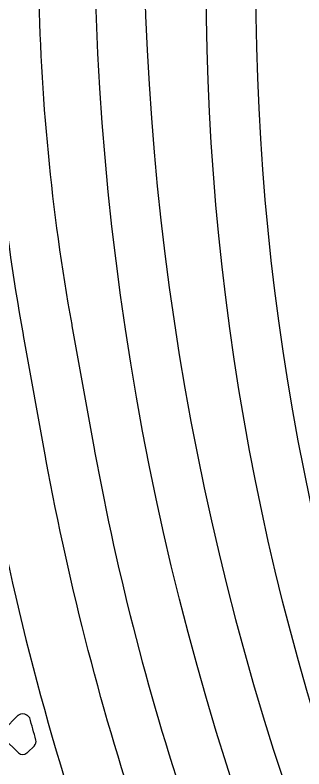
# Model space of a CAD drawing. Extents: x 0 to 248, y 0 to 175.
# Drawn here: x 86.402 to 87.295, y 147.087 to 149.418 of the extents above; entities that cross this region are included whole.
import ezdxf

# ---------------------------------------------------------------- set-up
doc = ezdxf.new("R2010")
doc.units = 0
doc.layers.add('gbr-dxf', color=7, linetype='Continuous')

msp = doc.modelspace()

# ---------------------------------------------------------------- linework, layer by layer
at = {"layer": 'gbr-dxf', "linetype": 'Continuous'}
for points in [[(89.1938, 143.5837, -0.198755), (86.6473, 149.73, -0.011889), (86.6472, 149.7334, -0.001401), (86.6473, 149.7803, -0.006774), (86.6473, 149.7819), (86.6473, 152.1694, 0.15456), (86.4982, 152.3959, -0.007498), (86.4968, 152.3971, -0.223524), (86.4231, 152.5536, -0.414223), (86.6263, 152.7568, -0.414223), (86.8295, 152.5536, -0.097355), (86.8144, 152.4768, 0.044886), (86.7916, 152.3996, -0.047616), (86.7997, 152.3225, -0.019176), (86.7998, 152.3168), (86.7998, 152.1813, -0.01601), (86.7997, 152.1766), (86.7997, 149.7799, -0.008654), (86.7997, 149.7776, 0.001254), (86.7996, 149.7368, -0.011774), (86.7997, 149.7335, 0.198929), (89.3032, 143.6898, -0.008685)], [(85.7893, 152.5028, 0.224387), (85.9099, 152.2475), (85.9166, 152.2419), (86.1187, 151.3809), (86.1359, 150.0936, -0.031401), (86.136, 150.0905), (86.1403, 149.7695, -0.024536), (86.1404, 149.7672), (86.1428, 149.5822, -0.02971), (86.1429, 149.5793), (86.1429, 149.5791), (86.1436, 149.526, -0.020598), (86.1437, 149.524, 0.041374), (86.2525, 148.3984, -0.014401), (86.2527, 148.3972), (86.3221, 148.0123, -0.013612), (86.3223, 148.0111, 0.04234), (86.6973, 146.633, -0.034058), (86.6984, 146.6299, 0.030775), (87.1147, 145.678, -0.014751), (87.1153, 145.6768), (87.2744, 145.3666, -0.022541), (87.2755, 145.3647, 0.006915), (87.3941, 145.1431, 0.283708)], [(87.433, 145.4484), (87.2735, 145.7594, -0.008596), (87.2724, 145.7614, -0.073265), (86.4975, 148.0441, -0.008634), (86.4971, 148.0464), (86.4285, 148.4265, -0.012454), (86.4278, 148.43, -0.041374), (86.3219, 149.5264, -0.007759)], [(86.4744, 149.5265, 0.041158), (86.5771, 148.4608, -0.012756), (86.5778, 148.4572), (86.6474, 148.0714, -0.007562), (86.6478, 148.0695, 0.07327), (87.4091, 145.8289, -0.0085)], [(89.2774, 143.9919, -0.198702), (86.9933, 149.5055, -0.011933)], [(87.1457, 149.509, 0.198897), (89.3868, 144.098, -0.008509)]]:
    msp.add_lwpolyline(points, format="xyb", dxfattribs=at)
msp.add_lwpolyline([(86.3674, 147.2072, 0.379211), (86.3675, 147.1812, -0.092348), (86.3684, 147.1796), (86.4111, 147.137, -0.088202), (86.4126, 147.136, 0.379691), (86.4385, 147.136, -0.095973), (86.4402, 147.137), (86.4616, 147.1584), (86.4616, 147.1585, 0.239689), (86.4666, 147.1759, -0.00213), (86.4471, 147.2444), (86.4401, 147.2514, -0.092187), (86.4386, 147.2524, 0.378751), (86.4127, 147.2524, -0.096528), (86.411, 147.2514), (86.3684, 147.2088, -0.095997)], format="xyb", close=True, dxfattribs=at)

doc.saveas('drawing.dxf')
